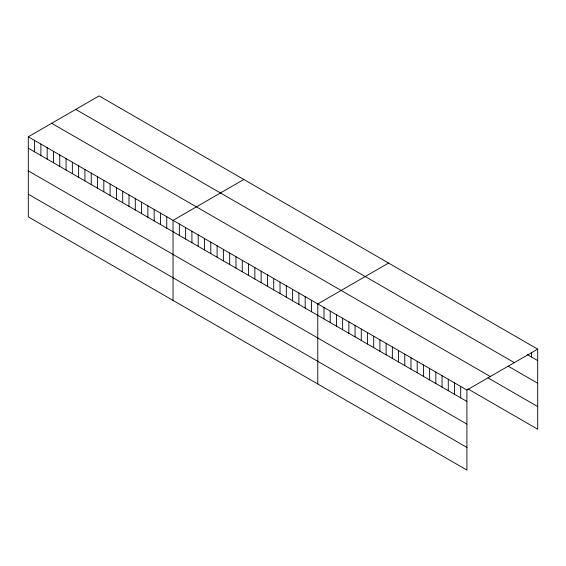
<?xml version="1.0" encoding="UTF-8"?>
<svg xmlns="http://www.w3.org/2000/svg" width="566" height="566" viewBox="0 0 566 566"><rect width="100%" height="100%" fill="white"/><g stroke="black" fill="none" stroke-linecap="round" stroke-linejoin="round"><path stroke-width="0.85" d="M28.3 136.788L466.908 390.024L466.908 470.077L28.3 216.849L28.3 136.788L99.092 95.923L537.7 349.151L537.7 429.212L467.969 388.948M243.833 179.486L173.04 220.358L173.04 300.412M388.573 263.056L317.781 303.921L317.781 383.981M466.908 390.024L537.7 349.151M527.342 354.606L537.7 360.584M75.731 109.408L514.338 362.636M508.013 366.089L537.7 383.232M51.662 123.303L490.269 376.532M487.991 377.862L537.7 406.565M28.3 148.221L466.908 401.45M28.3 170.868L466.908 424.097M28.3 194.202L466.908 447.43M531.488 352.597L531.488 356.997M460.696 386.437L460.696 397.863M454.484 382.842L454.484 394.276M448.272 379.255L448.272 390.689M442.053 375.668L442.053 387.102M435.841 372.081L435.841 383.515M429.629 368.494L429.629 379.928M423.418 364.907L423.418 376.34M417.199 361.32L417.199 372.753M410.987 357.733L410.987 369.166M404.775 354.146L404.775 365.579M398.563 350.559L398.563 361.992M392.344 346.972L392.344 358.405M386.132 343.385L386.132 354.818M379.92 339.798L379.92 351.231M373.709 336.211L373.709 347.644M367.49 332.624L367.49 344.057M361.278 329.037L361.278 340.463M355.066 325.45L355.066 336.876M348.854 321.856L348.854 333.289M342.635 318.269L342.635 329.702M336.423 314.682L336.423 326.115M330.211 311.095L330.211 322.528M324 307.508L324 318.941M311.491 300.291L311.491 311.725M305.194 296.655L305.194 308.088M298.905 293.025L298.905 304.451M292.608 289.389L292.608 300.822M286.318 285.759L286.318 297.185M280.021 282.123L280.021 293.556M273.732 278.486L273.732 289.919M267.435 274.857L267.435 286.29M261.145 271.22L261.145 282.653M254.856 267.591L254.856 279.024M248.559 263.954L248.559 275.387M242.269 260.325L242.269 271.758M235.972 256.688L235.972 268.121M229.683 253.059L229.683 264.492M223.386 249.422L223.386 260.855M217.096 245.793L217.096 257.219M210.8 242.156L210.8 253.589M204.51 238.519L204.51 249.953M198.213 234.89L198.213 246.323M191.924 231.253L191.924 242.687M185.627 227.624L185.627 239.057M179.337 223.987L179.337 235.421M166.751 216.721L166.751 228.155M160.454 213.092L160.454 224.525M154.164 209.455L154.164 220.889M147.868 205.826L147.868 217.252M141.578 202.189L141.578 213.623M135.281 198.56L135.281 209.986M128.991 194.923L128.991 206.357M122.695 191.287L122.695 202.72M116.405 187.657L116.405 199.09M110.108 184.021L110.108 195.454M103.819 180.391L103.819 191.824M97.522 176.755L97.522 188.188M91.232 173.125L91.232 184.558M84.935 169.489L84.935 180.922M78.646 165.859L78.646 177.292M72.349 162.223L72.349 173.656M66.059 158.593L66.059 170.019M59.763 154.957L59.763 166.39M53.473 151.327L53.473 162.753M47.176 147.691L47.176 159.124M40.886 144.054L40.886 155.487M34.59 140.425L34.59 151.858"/></g></svg>
